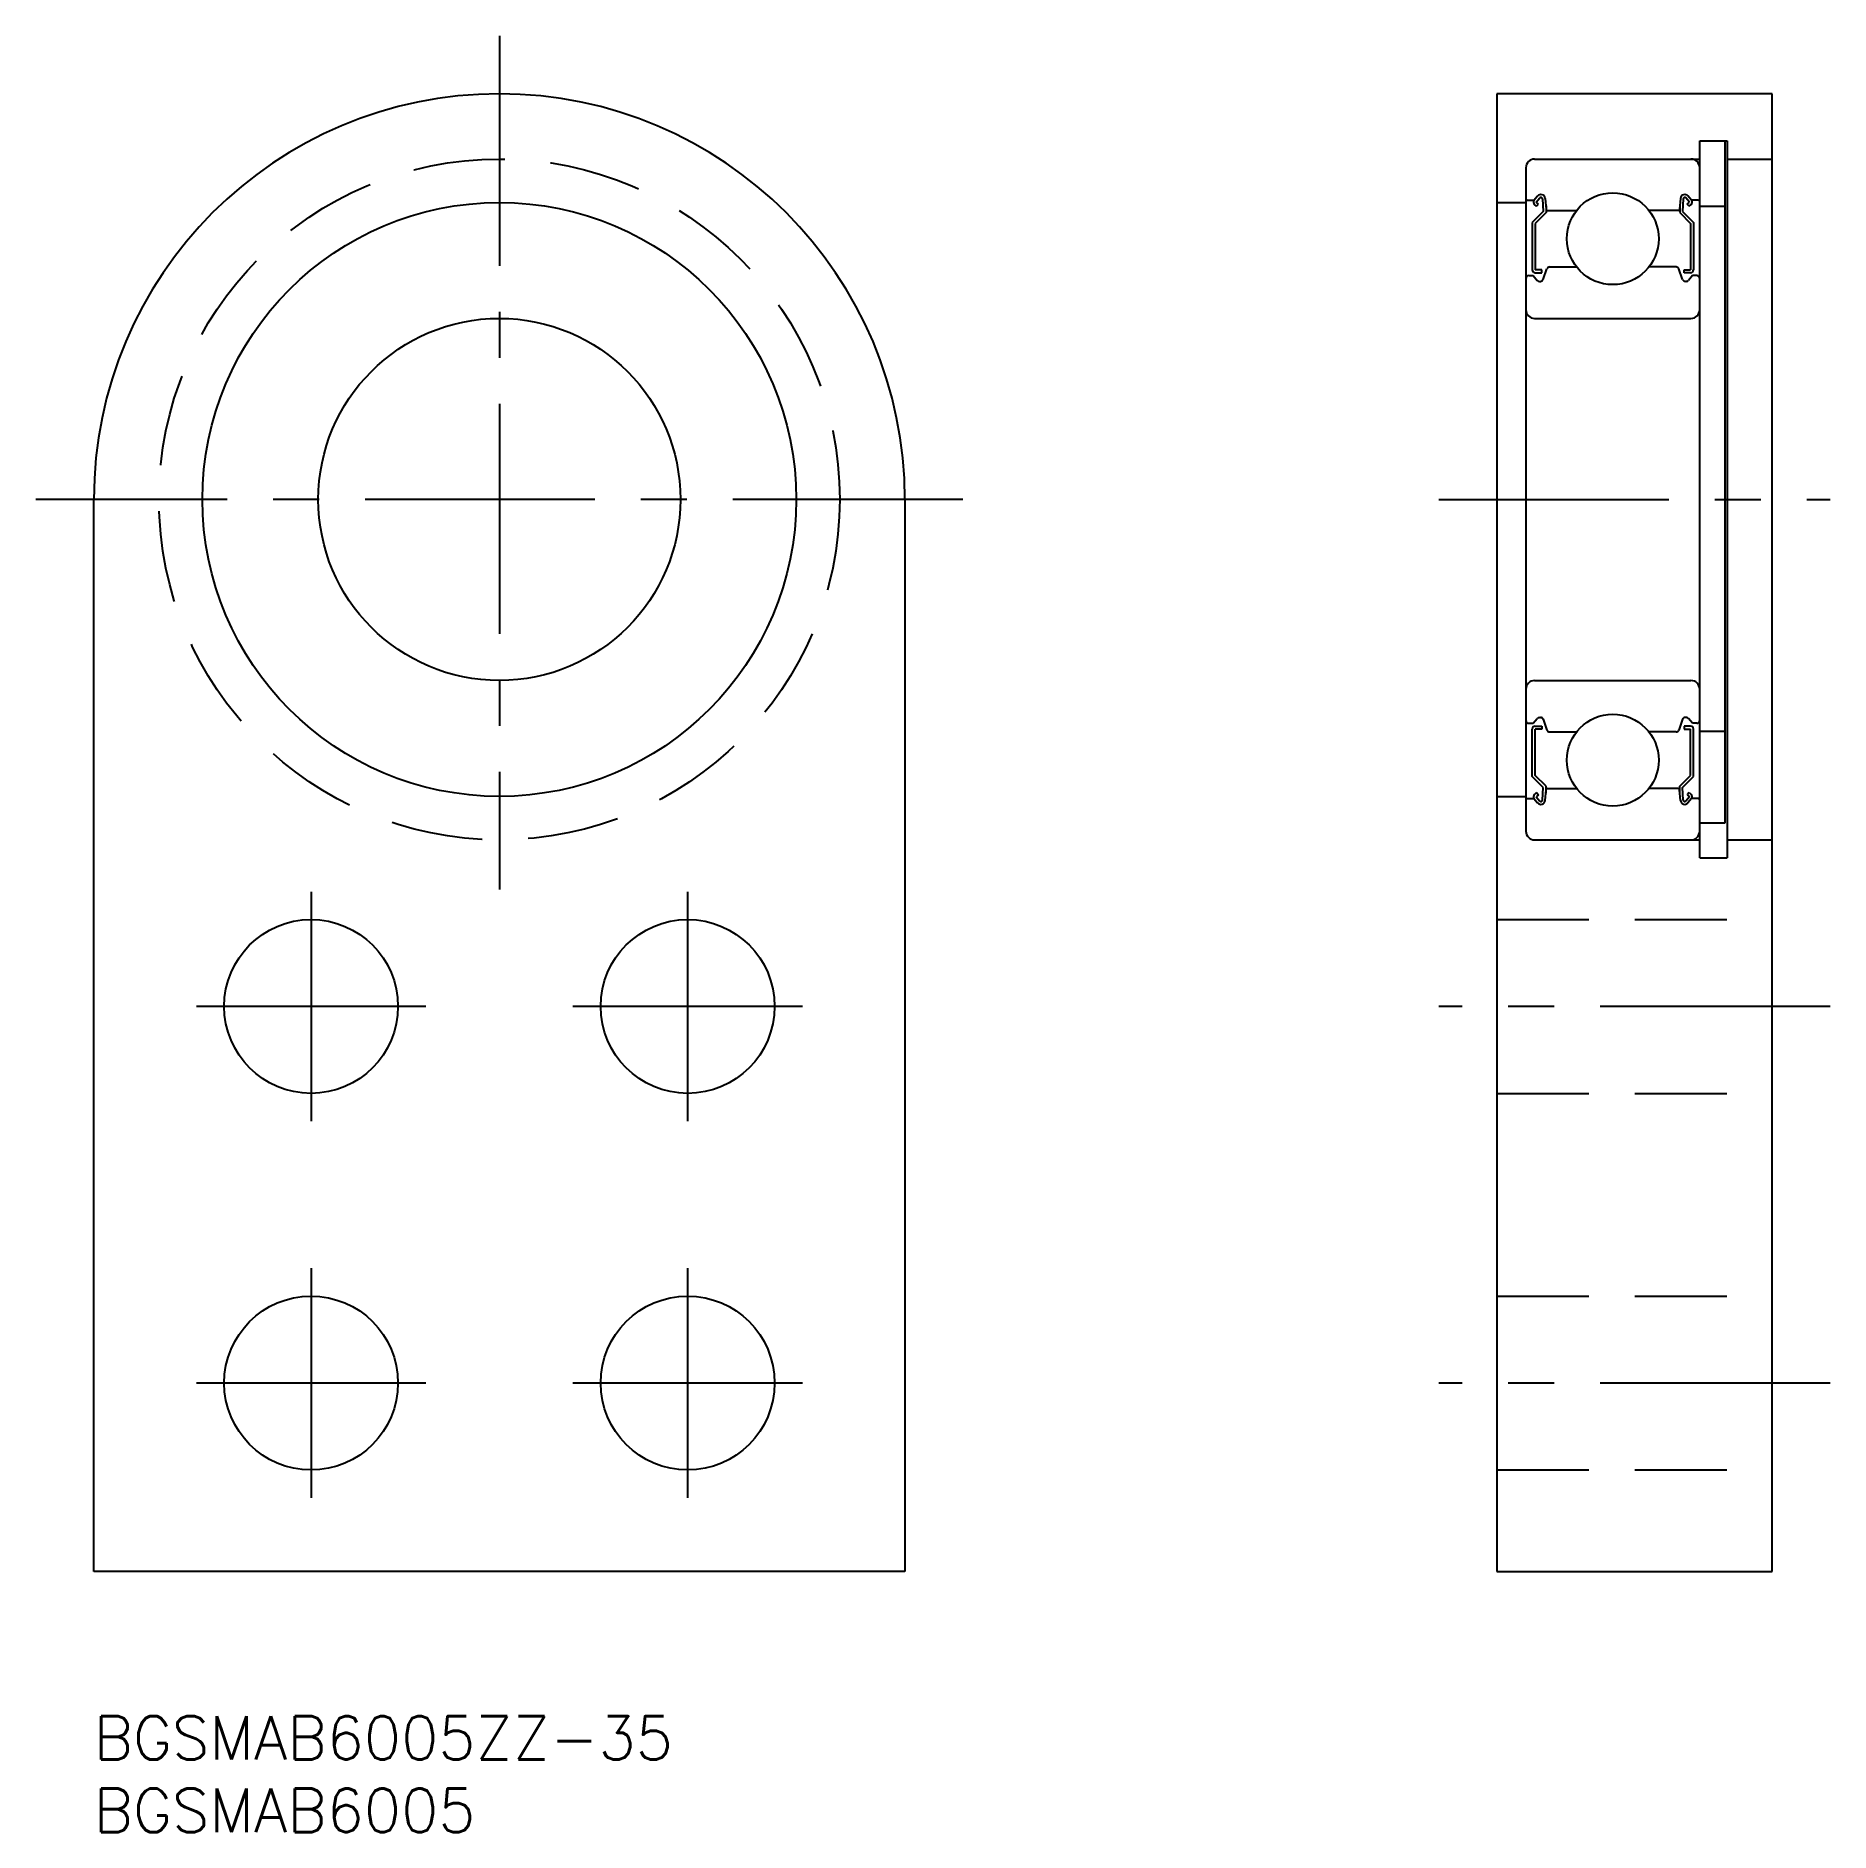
# Model space of a CAD drawing. Extents: x -4 to 120, y -8 to 116.
import ezdxf

# ---------------------------------------------------------------- set-up
doc = ezdxf.new("R2010")
doc.units = 0
doc.header["$LTSCALE"] = 0.5
doc.linetypes.add('CENTER', pattern=[50.8, 31.75, -6.35, 6.35, -6.35])
doc.linetypes.add('DASHED', pattern=[19.05, 12.7, -6.35])
for name, color, linetype in [('MSM_CENTER', 1, 'CENTER'), ('MSM_CONTINUOUS', 7, 'CONTINUOUS'), ('MSM_DASHED', 4, 'DASHED'), ('MSM_PART_NUMBER', 7, 'CONTINUOUS')]:
    doc.layers.add(name, color=color, linetype=linetype)
doc.styles.get("Standard").update_dxf_attribs({"font": 'txt.shx', "height": 3, "bigfont": 'bigfont.shx'})

# ---------------------------------------------------------------- blocks, each defined once
blk = doc.blocks.new('*U6')
at = {"layer": 'MSM_PART_NUMBER'}
blk.add_text('BGSMAB6005ZZ-35', height=3, dxfattribs=at).set_placement((0, -3))
blk = doc.blocks.new('*U7')
at = {"layer": 'MSM_PART_NUMBER'}
blk.add_text('BGSMAB6005', height=3, dxfattribs=at).set_placement((0, -8))

msp = doc.modelspace()

# ---------------------------------------------------------------- linework, layer by layer
at = {"layer": 'MSM_CENTER'}
for p, q in [((28, 116), (28, 57.07)), ((60, 84), (-4, 84)), ((92.88, 84), (119.88, 84)), ((15, 56.92), (15, 41.08)), ((41, 56.92), (41, 41.08)), ((22.92, 49), (7.08, 49)), ((48.92, 49), (33.08, 49)), ((119.88, 49), (92.88, 49)), ((15, 30.92), (15, 15.08)), ((41, 30.92), (41, 15.08)), ((22.92, 23), (7.08, 23)), ((48.92, 23), (33.08, 23)), ((119.88, 23), (92.88, 23))]:
    msp.add_line(p, q, dxfattribs=at)
at = {"layer": 'MSM_CONTINUOUS'}
for p, q in [((96.88, 112), (96.88, 10)), ((115.88, 112), (96.88, 112)), ((115.88, 10), (115.88, 112)), ((110.88, 59.25), (110.88, 108.75)), ((110.88, 108.75), (112.78, 108.75)), ((112.63, 61.68, 1.25), (112.63, 108.75, 1.25)), ((112.78, 108.75), (112.78, 59.25)), ((98.88, 106.9), (98.88, 61.1)), ((99.48, 107.5), (110.88, 107.5)), ((112.78, 107.5), (115.88, 107.5)), ((96.88, 104.5), (98.88, 104.5)), ((98.98, 104.65), (99.44, 104.65)), ((99.44, 104.65), (99.69, 104.95)), ((99.62, 104.24), (99.47, 104.37)), ((99.6, 104.52), (99.85, 104.82)), ((99.75, 104.39), (99.6, 104.52)), ((99.62, 104.24), (99.75, 104.39)), ((100.02, 104.76), (100.07, 103.88)), ((100.22, 104.78), (100.29, 104.04)), ((100.27, 104.27), (100.27, 103.8)), ((109.55, 104.78), (109.48, 104.04)), ((109.5, 104.27), (109.5, 103.8)), ((109.74, 104.76), (109.7, 103.88)), ((110.17, 104.52), (109.92, 104.82)), ((110.02, 104.39), (110.17, 104.52)), ((110.15, 104.24), (110.02, 104.39)), ((110.32, 104.65), (110.07, 104.95)), ((110.15, 104.24), (110.3, 104.37)), ((110.78, 104.65), (110.32, 104.65)), ((110.88, 104.25), (112.63, 104.25)), ((100.07, 103.88), (99.32, 103.13)), ((99.32, 103.13), (99.32, 99.85)), ((100.27, 103.8), (99.52, 103.05)), ((99.52, 103.05), (99.52, 99.85)), ((100.39, 103.95), (102.38, 103.95)), ((109.38, 103.95), (107.39, 103.95)), ((109.5, 103.8), (110.25, 103.05)), ((109.7, 103.88), (110.45, 103.13)), ((110.25, 103.05), (110.25, 99.85)), ((110.45, 103.13), (110.45, 99.85)), ((99.08, 99.45), (99.38, 99.45)), ((99.38, 99.45), (99.66, 99.12)), ((99.97, 99.85), (99.52, 99.85)), ((99.52, 99.65), (99.97, 99.65)), ((99.97, 99.65), (99.97, 99.85)), ((100.07, 99.18), (100.33, 99.92)), ((100.52, 100.05), (102.38, 100.05)), ((109.25, 100.05), (107.39, 100.05)), ((109.7, 99.18), (109.43, 99.92)), ((109.8, 99.65), (109.8, 99.85)), ((109.8, 99.85), (110.25, 99.85)), ((110.25, 99.65), (109.8, 99.65)), ((110.38, 99.45), (110.11, 99.12)), ((110.68, 99.45), (110.38, 99.45)), ((99.81, 99.05), (99.88, 99.05)), ((109.96, 99.05), (109.89, 99.05)), ((99.48, 96.5), (110.28, 96.5)), ((0, 10), (0, 84)), ((56, 84), (56, 10)), ((99.48, 71.5), (110.28, 71.5)), ((99.08, 68.55), (99.38, 68.55)), ((99.38, 68.55), (99.66, 68.88)), ((99.52, 68.35), (99.97, 68.35)), ((99.81, 68.95), (99.88, 68.95)), ((99.97, 68.35), (99.97, 68.15)), ((100.07, 68.82), (100.33, 68.08)), ((109.7, 68.82), (109.43, 68.08)), ((109.8, 68.35), (109.8, 68.15)), ((110.25, 68.35), (109.8, 68.35)), ((109.96, 68.95), (109.89, 68.95)), ((110.38, 68.55), (110.11, 68.88)), ((110.68, 68.55), (110.38, 68.55)), ((99.32, 64.87), (99.32, 68.15)), ((99.52, 64.95), (99.52, 68.15)), ((99.97, 68.15), (99.52, 68.15)), ((100.52, 67.95), (102.38, 67.95)), ((109.25, 67.95), (107.39, 67.95)), ((109.8, 68.15), (110.25, 68.15)), ((110.25, 64.95), (110.25, 68.15)), ((110.45, 64.87), (110.45, 68.15)), ((110.88, 68), (112.63, 68)), ((100.07, 64.12), (99.32, 64.87)), ((100.27, 64.2), (99.52, 64.95)), ((109.5, 64.2), (110.25, 64.95)), ((109.7, 64.12), (110.45, 64.87)), ((96.88, 63.5), (98.88, 63.5)), ((98.98, 63.35), (99.44, 63.35)), ((99.44, 63.35), (99.69, 63.05)), ((99.62, 63.76), (99.47, 63.63)), ((99.75, 63.61), (99.6, 63.48)), ((99.6, 63.48), (99.85, 63.18)), ((99.62, 63.76), (99.75, 63.61)), ((100.02, 63.24), (100.07, 64.12)), ((100.22, 63.22), (100.29, 63.96)), ((100.27, 63.73), (100.27, 64.2)), ((100.39, 64.05), (102.38, 64.05)), ((109.38, 64.05), (107.39, 64.05)), ((109.55, 63.22), (109.48, 63.96)), ((109.5, 63.73), (109.5, 64.2)), ((109.74, 63.24), (109.7, 64.12)), ((110.17, 63.48), (109.92, 63.18)), ((110.15, 63.76), (110.02, 63.61)), ((110.02, 63.61), (110.17, 63.48)), ((110.32, 63.35), (110.07, 63.05)), ((110.15, 63.76), (110.3, 63.63)), ((110.78, 63.35), (110.32, 63.35)), ((110.88, 61.68), (112.63, 61.68)), ((99.48, 60.5), (110.88, 60.5)), ((102.38, 60.5), (102.38, 60.5)), ((112.78, 60.5), (115.88, 60.5)), ((110.88, 59.25), (112.78, 59.25)), ((56, 10), (0, 10)), ((96.88, 10), (115.88, 10))]:
    msp.add_line(p, q, dxfattribs=at)
for centre, radius in [((28, 84), 20.5), ((104.88, 102), 3.17), ((28, 84), 12.5), ((104.88, 66), 3.17), ((15, 49), 6), ((41, 49), 6), ((15, 23), 6), ((41, 23), 6)]:
    msp.add_circle(centre, radius, dxfattribs=at)
for centre, radius, start, end in [((28, 84), 28, 0, 180), ((99.48, 106.9), 0.6, 90, 180), ((110.28, 106.9), 0.6, 0, 90), ((98.98, 104.75), 0.1, 180, 270), ((99.6, 104.52), 0.2, 140.0012, 230.0863), ((99.92, 104.75), 0.3, 4.9967, 140.0012), ((99.92, 104.75), 0.1, 2.8198, 140.0023), ((109.85, 104.75), 0.3, 39.9988, 175.0033), ((109.84, 104.75), 0.1, 39.9977, 177.1802), ((110.17, 104.52), 0.2, 309.9137, 39.9988), ((110.78, 104.75), 0.1, 270, 0), ((100.39, 104.05), 0.1, 184.9967, 270), ((109.38, 104.05), 0.1, 270, 355.0033), ((99.08, 99.25), 0.2, 90, 180), ((99.52, 99.85), 0.2, 180, 270), ((100.52, 99.85), 0.2, 90, 159.9921), ((109.25, 99.85), 0.2, 20.0079, 90), ((110.25, 99.85), 0.2, 270, 0), ((110.68, 99.25), 0.2, 0, 90), ((99.81, 99.25), 0.2, 219.9945, 270), ((99.88, 99.25), 0.2, 270, 339.9921), ((109.89, 99.25), 0.2, 200.0079, 270), ((109.96, 99.25), 0.2, 270, 320.0055), ((99.48, 97.1), 0.6, 180, 270), ((110.28, 97.1), 0.6, 270, 0), ((99.48, 70.9), 0.6, 90, 180), ((110.28, 70.9), 0.6, 0, 90), ((99.08, 68.75), 0.2, 180, 270), ((99.52, 68.15), 0.2, 90, 180), ((99.81, 68.75), 0.2, 90, 140.0055), ((99.88, 68.75), 0.2, 20.0079, 90), ((109.89, 68.75), 0.2, 90, 159.9921), ((109.96, 68.75), 0.2, 39.9945, 90), ((110.25, 68.15), 0.2, 0, 90), ((110.68, 68.75), 0.2, 270, 0), ((100.52, 68.15), 0.2, 200.0079, 270), ((109.25, 68.15), 0.2, 270, 339.9921), ((98.98, 63.25), 0.1, 90, 180), ((99.6, 63.48), 0.2, 129.9137, 219.9988), ((99.92, 63.25), 0.1, 219.9977, 357.1802), ((100.39, 63.95), 0.1, 90, 175.0033), ((109.38, 63.95), 0.1, 4.9967, 90), ((109.84, 63.25), 0.1, 182.8198, 320.0023), ((110.17, 63.48), 0.2, 320.0012, 50.0863), ((110.78, 63.25), 0.1, 0, 90), ((99.92, 63.25), 0.3, 219.9988, 355.0033), ((109.85, 63.25), 0.3, 184.9967, 320.0012), ((99.48, 61.1), 0.6, 180, 270), ((110.28, 61.1), 0.6, 270, 0)]:
    msp.add_arc(centre, radius, start, end, dxfattribs=at)
at = {"layer": 'MSM_DASHED'}
for p, q in [((96.88, 55), (115.88, 55)), ((96.88, 43), (115.88, 43)), ((96.88, 29), (115.88, 29)), ((96.88, 17), (115.88, 17))]:
    msp.add_line(p, q, dxfattribs=at)
msp.add_circle((28, 84), 23.5, dxfattribs=at)

# ---------------------------------------------------------------- block references
at = {"layer": 'MSM_CONTINUOUS'}
for name in ['*U6', '*U7']:
    msp.add_blockref(name, (0, 0), dxfattribs=at)

doc.saveas('drawing.dxf')
